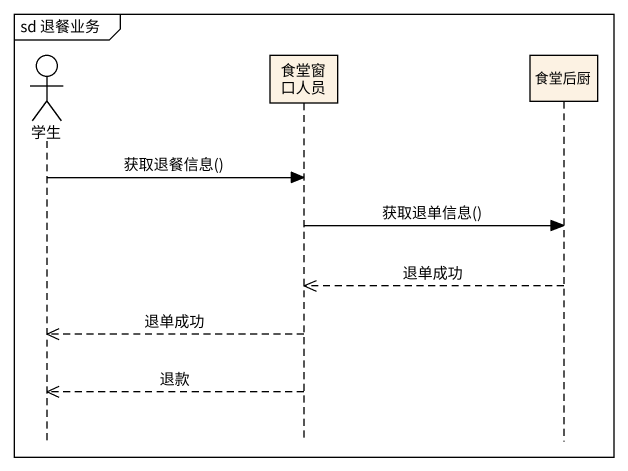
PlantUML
@startuml
mainframe sd 退餐业务
hide footbox
actor 学生
participant 食堂窗口人员
participant 食堂后厨

学生 -> 食堂窗口人员 : 获取退餐信息()
食堂窗口人员 -> 食堂后厨 : 获取退单信息()
食堂后厨 -->> 食堂窗口人员 : 退单成功
食堂窗口人员 -->> 学生 : 退单成功
食堂窗口人员 -->> 学生 : 退款
@enduml
